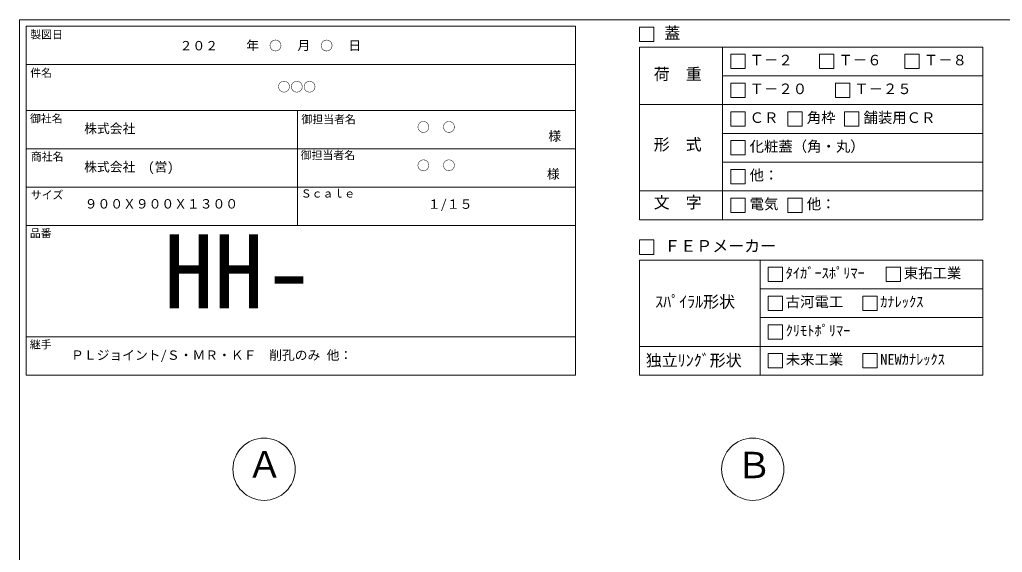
# Model space of a CAD drawing. Units: millimetres, scale not verified. Extents: x -4890 to 18490, y -2325 to 2325.
# Drawn here: x -1230 to 1846, y 659 to 2325 of the extents above; entities that cross this region are included whole.
import ezdxf
from ezdxf.enums import TextEntityAlignment as Align

# ---------------------------------------------------------------- set-up
doc = ezdxf.new("R2010")
doc.units = ezdxf.units.MM
doc.header["$LTSCALE"] = 10
for name, color, linetype, lineweight in [('0-2_waku', 7, 'Continuous', 18), ('0-3_gaikei', 7, 'Continuous', 18), ('0-E_文字１', 7, 'Continuous', 18), ('1-5_文字２', 7, 'Continuous', 5)]:
    doc.layers.add(name, color=color, linetype=linetype, lineweight=lineweight)
doc.styles.add('ＭＳ ゴシック', font='')
doc.styles.get('ＭＳ ゴシック').set_extended_font_data('MS Gothic')

msp = doc.modelspace()

# ---------------------------------------------------------------- linework, layer by layer
at = {"layer": '0-2_waku'}
for p, q in [((-1230.06, 2325.07), (-1230.06, -1949.93)), ((-1230.06, 2325.07), (-1230.06, -1949.93)), ((-1230.06, 2325.07), (-1230.06, -1949.93)), ((-1210.06, 2305.07), (-1210.06, 1213.07)), ((-1210.06, 2305.07), (509.94, 2305.07)), ((-1210.06, 2305.07), (-1210.06, 1213.07)), ((-1210.06, 2305.07), (509.94, 2305.07)), ((-1210.06, 2305.07), (-1210.06, 1213.07)), ((509.94, 2305.07), (509.94, 1213.07)), ((709.94, 2239.3), (1784.94, 2239.3)), ((709.94, 2239.3), (709.94, 1699.3)), ((970.61, 2239.3), (970.61, 1699.3)), ((1784.94, 2239.3), (1784.94, 1699.3)), ((-1210.06, 2185.07), (509.94, 2185.07)), ((-1210.06, 2185.07), (509.94, 2185.07)), ((-1210.06, 2185.07), (509.94, 2185.07)), ((-1210.06, 2185.07), (509.94, 2185.07)), ((970.61, 2149.3), (1784.94, 2149.3)), ((-1210.06, 2041.07), (509.94, 2041.07)), ((-1210.06, 2041.07), (509.94, 2041.07)), ((-360.06, 2041.07), (-360.06, 1681.07)), ((709.94, 2059.3), (1784.94, 2059.3)), ((970.61, 1969.3), (1784.94, 1969.3)), ((-1210.06, 1921.07), (509.94, 1921.07)), ((970.61, 1879.3), (1784.94, 1879.3)), ((-1210.06, 1801.07), (509.94, 1801.07)), ((709.94, 1789.3), (1784.94, 1789.3)), ((709.94, 1699.3), (1784.94, 1699.3)), ((-1210.06, 1681.07), (509.94, 1681.07)), ((709.94, 1573.07), (1784.94, 1573.07)), ((709.94, 1573.07), (709.94, 1213.07)), ((1087.76, 1573.07), (1087.76, 1213.07)), ((1784.94, 1573.07), (1784.94, 1213.07)), ((1087.76, 1483.07), (1784.94, 1483.07)), ((1087.76, 1393.07), (1784.94, 1393.07)), ((-1210.06, 1333.07), (509.94, 1333.07)), ((709.94, 1303.07), (1784.94, 1303.07)), ((-1210.06, 1213.07), (509.94, 1213.07)), ((709.94, 1213.07), (1784.94, 1213.07)), ((709.94, 1213.07), (1784.94, 1213.07))]:
    msp.add_line(p, q, dxfattribs=at)
msp.add_lwpolyline([(-1230.06, 2325.07), (4889.94, 2325.07), (4889.94, -1949.93)], dxfattribs=at)
at = {"layer": '0-3_gaikei'}
for centre in [(-465.06, 918.82), (1064.94, 918.82)]:
    msp.add_circle(centre, 97.5, dxfattribs=at)
at = {"layer": '0-E_文字１'}
for p, q in [((709.94, 2302.11), (709.94, 2257.11)), ((709.94, 2257.11), (754.94, 2257.11)), ((995.91, 2216.8), (1040.91, 2216.8)), ((995.91, 2216.8), (995.91, 2171.8)), ((995.91, 2216.8), (995.91, 2171.8)), ((995.91, 2216.8), (1040.91, 2216.8)), ((995.91, 2216.8), (995.91, 2171.8)), ((995.91, 2216.8), (1040.91, 2216.8)), ((1040.91, 2216.8), (1040.91, 2171.8)), ((1040.91, 2216.8), (1040.91, 2171.8)), ((1040.91, 2216.8), (1040.91, 2171.8)), ((1274, 2216.8), (1319, 2216.8)), ((1274, 2216.8), (1274, 2171.8)), ((1319, 2216.8), (1319, 2171.8)), ((1541.2, 2216.8), (1586.2, 2216.8)), ((1541.2, 2216.8), (1541.2, 2171.8)), ((1586.2, 2216.8), (1586.2, 2171.8)), ((995.91, 2171.8), (1040.91, 2171.8)), ((995.91, 2171.8), (1040.91, 2171.8)), ((995.91, 2171.8), (1040.91, 2171.8)), ((1274, 2171.8), (1319, 2171.8)), ((1541.2, 2171.8), (1586.2, 2171.8)), ((995.91, 2126.8), (1040.91, 2126.8)), ((995.91, 2126.8), (995.91, 2081.8)), ((1040.91, 2126.8), (1040.91, 2081.8)), ((1323.39, 2126.8), (1368.39, 2126.8)), ((1323.39, 2126.8), (1323.39, 2081.8)), ((1368.39, 2126.8), (1368.39, 2081.8)), ((995.91, 2081.8), (1040.91, 2081.8)), ((1323.39, 2081.8), (1368.39, 2081.8)), ((995.91, 2036.8), (1040.91, 2036.8)), ((995.91, 2036.8), (995.91, 1991.8)), ((995.91, 2036.8), (995.91, 1991.8)), ((1040.91, 2036.8), (1040.91, 1991.8)), ((1040.91, 2036.8), (1040.91, 1991.8)), ((1174.91, 2036.8), (1219.91, 2036.8)), ((1174.91, 2036.8), (1174.91, 1991.8)), ((1219.91, 2036.8), (1219.91, 1991.8)), ((1352.41, 2036.8), (1397.41, 2036.8)), ((1352.41, 2036.8), (1352.41, 1991.8)), ((1397.41, 2036.8), (1397.41, 1991.8)), ((995.91, 1991.8), (1040.91, 1991.8)), ((995.91, 1991.8), (1040.91, 1991.8)), ((1174.91, 1991.8), (1219.91, 1991.8)), ((1352.41, 1991.8), (1397.41, 1991.8)), ((995.91, 1946.8), (995.91, 1901.8)), ((1040.91, 1946.8), (1040.91, 1901.8)), ((995.91, 1901.8), (1040.91, 1901.8)), ((995.91, 1856.8), (1040.91, 1856.8)), ((995.91, 1856.8), (995.91, 1811.8)), ((995.91, 1856.8), (995.91, 1811.8)), ((1040.91, 1856.8), (1040.91, 1811.8)), ((1040.91, 1856.8), (1040.91, 1811.8)), ((995.91, 1811.8), (1040.91, 1811.8)), ((995.91, 1811.8), (1040.91, 1811.8)), ((995.91, 1766.8), (995.91, 1721.8)), ((1174.91, 1766.8), (1174.91, 1721.8)), ((995.91, 1721.8), (1040.91, 1721.8)), ((1174.91, 1721.8), (1219.91, 1721.8)), ((709.94, 1635.89), (709.94, 1590.89)), ((709.94, 1590.89), (754.94, 1590.89)), ((1113.06, 1550.57), (1113.06, 1505.57)), ((1482.65, 1550.57), (1527.65, 1550.57)), ((1482.65, 1550.57), (1482.65, 1505.57)), ((1482.65, 1550.57), (1527.65, 1550.57)), ((1482.65, 1550.57), (1482.65, 1505.57)), ((1482.65, 1550.57), (1527.65, 1550.57)), ((1482.65, 1550.57), (1482.65, 1505.57)), ((1527.65, 1550.57), (1527.65, 1505.57)), ((1527.65, 1550.57), (1527.65, 1505.57)), ((1527.65, 1550.57), (1527.65, 1505.57)), ((1113.06, 1505.57), (1158.06, 1505.57)), ((1482.65, 1505.57), (1527.65, 1505.57)), ((1482.65, 1505.57), (1527.65, 1505.57)), ((1482.65, 1505.57), (1527.65, 1505.57)), ((1113.06, 1460.57), (1158.06, 1460.57)), ((1113.06, 1460.57), (1113.06, 1415.57)), ((1158.06, 1460.57), (1158.06, 1415.57)), ((1408.97, 1460.57), (1408.97, 1415.57)), ((1113.06, 1415.57), (1158.06, 1415.57)), ((1408.97, 1415.57), (1453.97, 1415.57)), ((1113.06, 1370.57), (1113.06, 1325.57)), ((1113.06, 1325.57), (1158.06, 1325.57)), ((1113.06, 1280.57), (1158.06, 1280.57)), ((1113.06, 1280.57), (1113.06, 1235.57)), ((1158.06, 1280.57), (1158.06, 1235.57)), ((1408.97, 1280.57), (1453.97, 1280.57)), ((1408.97, 1280.57), (1408.97, 1235.57)), ((1453.97, 1280.57), (1453.97, 1235.57)), ((1113.06, 1235.57), (1158.06, 1235.57)), ((1408.97, 1235.57), (1453.97, 1235.57))]:
    msp.add_line(p, q, dxfattribs=at)
for points in [[(709.94, 2302.11), (754.94, 2302.11), (754.94, 2257.11)], [(709.94, 2302.11), (754.94, 2302.11), (754.94, 2257.11)], [(995.91, 2036.8), (1040.91, 2036.8), (1040.91, 1991.8)], [(995.91, 2036.8), (995.91, 1991.8), (1040.91, 1991.8)], [(995.91, 1946.8), (1040.91, 1946.8), (1040.91, 1901.8)], [(995.91, 1856.8), (1040.91, 1856.8), (1040.91, 1811.8)], [(995.91, 1856.8), (995.91, 1811.8), (1040.91, 1811.8)], [(995.91, 1766.8), (1040.91, 1766.8), (1040.91, 1721.8)], [(1174.91, 1766.8), (1219.91, 1766.8), (1219.91, 1721.8)], [(709.94, 1635.89), (754.94, 1635.89), (754.94, 1590.89)], [(1113.06, 1550.57), (1158.06, 1550.57), (1158.06, 1505.57)], [(1408.97, 1460.57), (1453.97, 1460.57), (1453.97, 1415.57)], [(1113.06, 1370.57), (1158.06, 1370.57), (1158.06, 1325.57)]]:
    msp.add_lwpolyline(points, dxfattribs=at)

# ---------------------------------------------------------------- texts
at = {"layer": '0-E_文字１', "style": 'ＭＳ ゴシック'}
for s, height, p in [('蓋', 36.66, (788.03, 2254.19)), ('製図日', 24.93, (-1196.79, 2258.63)), ('\u3000\u3000年\u3000\u3000\u3000月\u3000\u3000\u3000日', 29.33, (-600.75, 2221.02)), ('Ｔ－２', 32.99, (1055.05, 2172.28)), ('Ｔ－６', 32.99, (1333.14, 2172.28)), ('Ｔ－８', 32.99, (1600.34, 2172.28)), ('件名', 24.93, (-1196.79, 2138.63)), ('荷\u3000重', 36.66, (754.91, 2125.49)), ('Ｔ－２０', 32.99, (1055.05, 2082.28)), ('Ｔ－２５', 32.99, (1382.54, 2082.28)), ('御社名', 24.93, (-1197.76, 1995.62)), ('ＣＲ', 32.99, (1055.05, 1992.28)), ('角枠', 32.99, (1234.05, 1992.28)), ('舗装用ＣＲ', 32.99, (1411.56, 1992.28)), ('御担当者名', 24.93, (-347.85, 1993.41)), ('御担当者名', 24.93, (-347.85, 1993.41)), ('様', 29.33, (424.9, 1937.91)), ('形\u3000式', 36.66, (754.91, 1905.53)), ('化粧蓋（角・丸）', 32.99, (1055.05, 1902.28)), ('商社名', 24.93, (-1195.15, 1876.58)), ('御担当者名', 24.93, (-350.06, 1881.1)), ('様', 29.33, (420.4, 1818.99)), ('他：', 32.99, (1055.05, 1812.28)), ('サイズ', 24.93, (-1195.15, 1756.58)), ('Ｓｃａｌｅ', 24.93, (-350.06, 1761.1)), ('９００Ｘ９００Ｘ１３００', 29.33, (-1026.38, 1725.54)), ('１/１５', 29.33, (47.49, 1724.59)), ('文\u3000字', 36.66, (754.91, 1724.05)), ('電気', 32.99, (1055.05, 1722.28)), ('他：', 32.99, (1234.05, 1722.28)), ('品番', 24.93, (-1198.15, 1636.93)), ('HH-', 230.9, (-779.33, 1352.91)), ('ＦＥＰメーカー', 36.66, (788.03, 1587.97)), ('ﾀｲｶﾞｰｽﾎﾟﾘﾏｰ', 32.99, (1168.03, 1506.06)), ('東拓工業', 32.99, (1537.61, 1506.06)), ('ｽﾊﾟｲﾗﾙ形状', 36.66, (759.56, 1413.42)), ('古河電工', 32.99, (1168.03, 1416.06)), ('ｶﾅﾚｯｸｽ', 32.99, (1463.94, 1416.06)), ('ｸﾘﾓﾄﾎﾟﾘﾏｰ', 32.99, (1168.03, 1326.06)), ('継手', 24.93, (-1198.15, 1288.93)), ('ＰＬジョイント/Ｓ・ＭＲ・ＫＦ\u3000削孔のみ 他：', 29.33, (-1069.07, 1252.28)), ('独立ﾘﾝｸﾞ形状', 36.66, (730.03, 1229.93)), ('未来工業', 32.99, (1168.03, 1236.06)), ('NEWｶﾅﾚｯｸｽ', 32.99, (1463.94, 1236.06)), ('Ａ', 82.48, (-519.23, 867.85)), ('Ｂ', 82.48, (1012.15, 865.88))]:
    msp.add_text(s, height=height, dxfattribs=at).set_placement(p, align=Align.BOTTOM_LEFT)
at = {"layer": '1-5_文字２', "style": 'ＭＳ ゴシック'}
for s, p in [('\u3000\u3000２０２\u3000\u3000\u3000\u3000○\u3000\u3000\u3000○', (-809.22, 2220.24)), ('○○○', (-422.54, 2091.42)), ('株式会社', (-1028.06, 1961.16)), ('○\u3000○', (13.73, 1965.54)), ('株式会社\u3000(営)', (-1028.06, 1841.16)), ('○\u3000○', (13.73, 1845.54))]:
    msp.add_text(s, height=29.33, dxfattribs=at).set_placement(p, align=Align.BOTTOM_LEFT)

doc.saveas('drawing.dxf')
